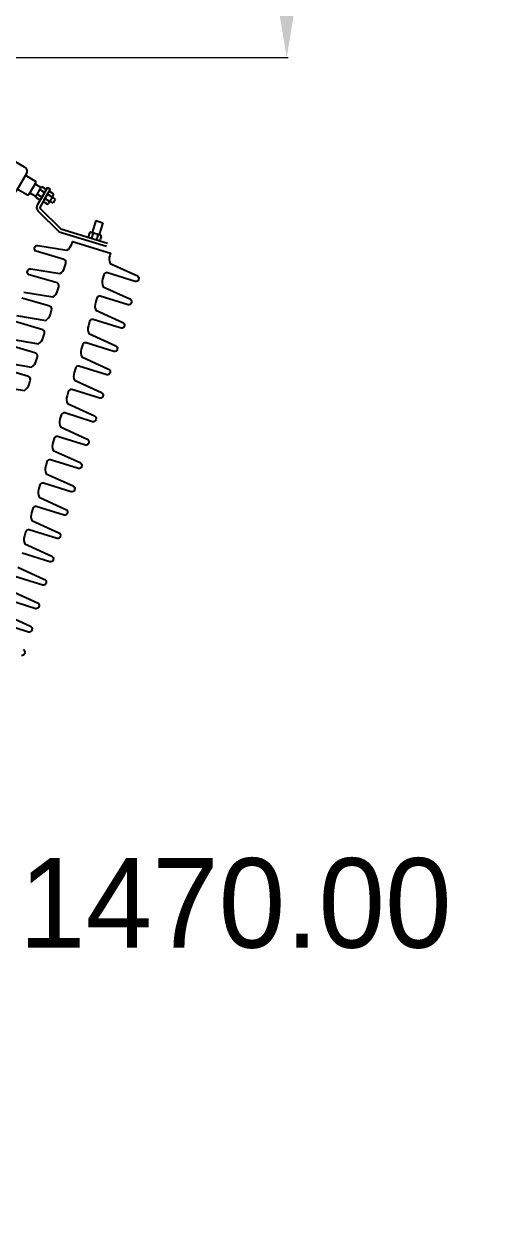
# Model space of a CAD drawing. Header units: centimetres. Extents: x 14 to 66415, y 14 to 43040.
# Drawn here: x 10613 to 11654, y 32418 to 35117 of the extents above; entities that cross this region are included whole.
import ezdxf

# ---------------------------------------------------------------- set-up
doc = ezdxf.new("R2010")
doc.units = ezdxf.units.CM
doc.header["$LTSCALE"] = 10
doc.header["$MEASUREMENT"] = 0
doc.layers.get('0').update_dxf_attribs({"linetype": 'CONTINUOUS'})
doc.layers.get('DEFPOINTS').update_dxf_attribs({"color": 2, "linetype": 'CONTINUOUS'})
for name, color, linetype in [('ACERO1', 144, 'CONTINUOUS'), ('DIMENCIONES', 252, 'CONTINUOUS'), ('TERMINALES', 250, 'CONTINUOUS')]:
    doc.layers.add(name, color=color, linetype=linetype)
doc.styles.get("Standard").update_dxf_attribs({"font": ''})
doc.styles.get('Standard').set_extended_font_data('Zurich Ex BT')
doc.dimstyles.get("Standard").update_dxf_attribs({"dimtxt": 200, "dimasz": 80, "dimexe": 3, "dimexo": 10, "dimgap": 0.09, "dimtad": 0, "dimtih": 1, "dimtoh": 1, "dimzin": 0, "dimdsep": 46, "dimtxsty": 'Standard', "dimcen": 0.09, "dimclrd": 256, "dimclre": 256, "dimclrt": 256, "dimadec": 0, "dimazin": 0, "dimtfac": 1, "dimtofl": 0, "dimtmove": 0, "dimatfit": 3, "dimfxl": 0, "dimtolj": 1, "dimtzin": 0, "dimlwd": 0, "dimlwe": 0, "dimarcsym": 0})

# ---------------------------------------------------------------- blocks, each defined once
blk = doc.blocks.new('*D224')
at = {"layer": 'ACERO1', "lineweight": 0}
blk.add_line((10574.75156716259, 30781.4743850301), (10638.26858016545, 30896.47815655237), dxfattribs=at)
for start, end in [(76.5365788752963, 89.47383130995485), (62.51648450144363, 75.45245779886243)]:
    blk.add_arc((9085.488825063838, 28085.0183643225), 3208.764488747363, start, end, dxfattribs=at)
at = {"layer": 'ACERO1'}
for points in [[(9114.999472518459, 31280.31428792535), (9114.911931234343, 31306.98081090144), (9034.956132948111, 31293.38492556105)], [(10572.61265775902, 30943.40434815528), (10560.01221668074, 30919.90243343022), (10636.81818139505, 30893.85206755791)]]:
    blk.add_solid(points, dxfattribs=at)
at = {"layer": 'DEFPOINTS', "color": 0}
for p in [(8905.02054839273, 39543.11331224097), (10128.77852310488, 31119.44024504502), (10569.91690459457, 30772.72075504858), (8856.042857159919, 27669.58397246381), (9455.020548392728, 4623.113312240981)]:
    blk.add_point(p, dxfattribs=at)
at = {"layer": 'ACERO1', "insert": (9862.022329161453, 31198.4032202727), "char_height": 25, "attachment_point": 5}
blk.add_mtext('\\A1;30°', dxfattribs=at)
blk = doc.blocks.new('CABEZA')
for p, q in [((-13.11034425570301, 9.631827519107901), (-13.11034425570324, 2.5)), ((-10.61034425570301, 12.1318275191079), (-8.139253060748388, 12.1318275191079)), ((-10.61034425570301, 0), (-8.139253060748388, 0)), ((-8.139253060748388, 12.13182751910836), (8.139253060747933, 12.13182751910745)), ((-8.139253060748388, -4.547473508864641e-13), (8.139253060747933, 4.547473508864641e-13)), ((-5.639253060748388, 9.631827519107901), (-5.639253060748388, 2.499999999999545)), ((5.63925306074816, 9.631827519107901), (5.639253060747933, 2.500000000000455)), ((8.139253060747933, 12.13182751910745), (10.61034425570301, 12.13182751910745)), ((8.139253060747933, 4.547473508864641e-13), (10.61034425570301, 4.547473508864641e-13)), ((13.11034425570301, 9.631827519107446), (13.11034425570324, 2.500000000000455))]:
    blk.add_line(p, q)
for centre, start, end in [((-10.61034425570301, 9.631827519107901), 90, 180), ((-10.61034425570301, 2.5), 180, 270), ((-8.139253060748388, 9.631827519107901), 1.323110747488823e-12, 90), ((-8.139253060748388, 2.5), 270, 359.9999999999987), ((-3.139253060748388, 9.631827519108356), 90, 180), ((-3.139253060748388, 2.499999999999545), 180, 270), ((3.13925306074816, 9.631827519107901), 1.323110747488823e-12, 90), ((3.13925306074816, 2.5), 270, 359.9999999999987), ((8.139253060747933, 9.631827519107446), 90, 180), ((8.139253060747933, 2.500000000000455), 180, 270), ((10.61034425570301, 9.631827519107446), 0, 90), ((10.61034425570301, 2.500000000000455), 270, 0)]:
    blk.add_arc(centre, 2.5, start, end)
blk = doc.blocks.new('*D225')
at = {"layer": 'DEFPOINTS', "color": 0}
for p in [(10350.39355621667, 33260.23850669932), (11820.39355621667, 33260.23850669932), (10350.39355621667, 33153.35793764003)]:
    blk.add_point(p, dxfattribs=at)
at = {"layer": 'DIMENCIONES', "lineweight": 0}
for p, q in [((10350.39355621667, 33250.23850669932), (10350.39355621667, 33150.35793764003)), ((11820.39355621667, 33250.23850669932), (11820.39355621667, 33150.35793764003)), ((10150.39355621667, 33153.35793764003), (9950.393556216673, 33153.35793764003)), ((12020.39355621667, 33153.35793764003), (12220.39355621667, 33153.35793764003))]:
    blk.add_line(p, q, dxfattribs=at)
at = {"layer": 'DIMENCIONES'}
for points in [[(10150.39355621667, 33186.69127097337), (10150.39355621667, 33120.02460430669), (10350.39355621667, 33153.35793764003)], [(12020.39355621667, 33186.69127097337), (12020.39355621667, 33120.02460430669), (11820.39355621667, 33153.35793764003)]]:
    blk.add_solid(points, dxfattribs=at)
at = {"layer": 'DIMENCIONES', "insert": (11085.39355621667, 33153.35793764003), "char_height": 200, "attachment_point": 5}
blk.add_mtext('\\A1;1470.00', dxfattribs=at)
blk = doc.blocks.new('*D226')
at = {"layer": 'DEFPOINTS', "color": 0}
for p in [(9134.084122275992, 35793.11331224097), (11200.17219731614, 35793.11331224097), (10485.35706864815, 35043.11331224097)]:
    blk.add_point(p, dxfattribs=at)
at = {"layer": 'DIMENCIONES', "lineweight": 0}
for p, q in [((9144.084122275992, 35793.11331224097), (11203.17219731614, 35793.11331224097)), ((11200.17219731614, 35593.11331224097), (11200.17219731614, 35519.89822749521)), ((11200.17219731614, 35243.11331224097), (11200.17219731614, 35316.32839698673)), ((10495.35706864815, 35043.11331224097), (11203.17219731614, 35043.11331224097))]:
    blk.add_line(p, q, dxfattribs=at)
at = {"layer": 'DIMENCIONES'}
for points in [[(11166.8388639828, 35593.11331224097), (11233.50553064947, 35593.11331224097), (11200.17219731614, 35793.11331224097)], [(11166.8388639828, 35243.11331224097), (11233.50553064947, 35243.11331224097), (11200.17219731614, 35043.11331224097)]]:
    blk.add_solid(points, dxfattribs=at)
at = {"layer": 'DIMENCIONES', "insert": (11200.17219731613, 35418.11331224097), "char_height": 200, "attachment_point": 5}
blk.add_mtext('\\A1;750.00', dxfattribs=at)
blk = doc.blocks.new('*D235')
at = {"layer": 'DEFPOINTS', "color": 0}
for p in [(10964.08412227599, 36543.11331224097), (11031.81035366195, 32243.11331224097), (14293.64821243571, 32243.11331224097)]:
    blk.add_point(p, dxfattribs=at)
at = {"layer": 'DIMENCIONES', "lineweight": 0}
for p, q in [((10974.08412227599, 36543.11331224097), (14296.64821243571, 36543.11331224097)), ((14293.64821243571, 36343.11331224097), (14293.64821243571, 34494.89822749521)), ((14293.64821243571, 32443.11331224097), (14293.64821243571, 34291.32839698673)), ((11041.81035366195, 32243.11331224097), (14296.64821243571, 32243.11331224097))]:
    blk.add_line(p, q, dxfattribs=at)
at = {"layer": 'DIMENCIONES'}
for points in [[(14260.31487910238, 36343.11331224097), (14326.98154576905, 36343.11331224097), (14293.64821243571, 36543.11331224097)], [(14260.31487910238, 32443.11331224097), (14326.98154576905, 32443.11331224097), (14293.64821243571, 32243.11331224097)]]:
    blk.add_solid(points, dxfattribs=at)
at = {"layer": 'DIMENCIONES', "insert": (14293.64821243571, 34393.11331224097), "char_height": 200, "attachment_point": 5}
blk.add_mtext('\\A1;4300.00', dxfattribs=at)

msp = doc.modelspace()

# ---------------------------------------------------------------- linework, layer by layer
at = {"layer": 'TERMINALES'}
for p, q in [((10639.56284591375, 34732.65965320628), (10626.53982828889, 34740.17849593954)), ((10650.94084407139, 34752.4276596908), (10637.94412572897, 34759.93131852803)), ((10665.51955889753, 34752.5044633705), (10671.80925052956, 34748.87310821323)), ((10670.92605523817, 34722.16909798641), (10678.09713856858, 34718.02887109494)), ((10675.94409022509, 34730.86058954672), (10683.1151735555, 34726.72036265525)), ((10683.1151735555, 34726.72036265525), (10678.09713856858, 34718.02887109494)), ((10773.37824138923, 34678.46595159783), (10765.33118701243, 34652.02724925497)), ((10773.37824138923, 34678.46595159783), (10789.25940523815, 34673.63225789341)), ((10789.25940523815, 34673.63225789341), (10781.21235086728, 34647.19355555055))]:
    msp.add_line(p, q, dxfattribs=at)
for points in [[(10597.31222310214, 34746.36863812026), (10597.2152687987, 34746.20070834331, -0.4142135623731054), (10580.85812426434, 34741.81782467473), (10558.93943929282, 34754.47258334163), (10591.76488841727, 34811.32792899916), (10613.6835733832, 34798.67317033226, -0.414213562373095), (10618.06645705766, 34782.31602579755), (10617.96950275387, 34782.14809602061), (10597.31222310214, 34746.36863812026, -0.4142135623731903), (10601.56410029699, 34747.5079251812), (10620.77405012498, 34736.41705547932, 0.4142135623731947), (10625.02592731413, 34737.55634254027), (10639.45802669768, 34762.55347192746, 0.4142135623731387), (10638.31873963407, 34766.8053491231), (10619.10878981167, 34777.89621882497, -0.414213562373095), (10617.96950275387, 34782.14809602061)], [(10665.51955889753, 34752.5044633705), (10642.65400275, 34712.90015838029, 0.3419585923961854), (10644.36897374858, 34700.31051132064), (10691.89531099511, 34653.62974818177), (10797.23060591106, 34621.56921680878)], [(10671.80925052956, 34748.87310821323), (10648.94369438203, 34709.26880322302, 0.3419585923963343), (10649.4581856826, 34705.49190910511), (10695.71389880526, 34660.05916353512), (10799.34534690884, 34628.51722599378)], [(10612.4556831732, 34518.66677432998), (10677.42227284313, 34507.96386489303, 0.2010768075294344), (10687.92726096191, 34521.62510746952), (10690.7466599085, 34530.88827957698, 0.3760080610921219), (10686.95646107075, 34539.28856495004), (10624.3658706033, 34557.79785081315, -0.3760080610922978), (10620.8234694468, 34565.6489377567), (10621.02652049734, 34566.31606464558, -0.3760080610920716), (10628.3422509557, 34570.86230045046), (10693.30884062563, 34560.15939101351, 0.2010768075294344), (10703.81382874405, 34573.82063359), (10706.63322769682, 34583.08380569761, 0.3760080610921219), (10702.84302885324, 34591.48409107052), (10640.25243838545, 34609.99337693378, -0.3760080610922978), (10636.71003722929, 34617.84446387719), (10636.91308827983, 34618.51159076607, -0.3760080610920716), (10644.22881874401, 34623.05782657095), (10709.19540840812, 34612.35491713414, 0.2010768075294344), (10719.70039652655, 34626.01615971049), (10721.36992308387, 34631.50141103943), (10806.28374822746, 34605.65649023491), (10804.61422167596, 34600.17123890597, 0.2010768075294152), (10805.72691208177, 34582.97396458285), (10865.63999411726, 34555.66768976925, -0.3760080610920715), (10869.18239527341, 34547.81660282584), (10868.97934422299, 34547.14947593697, -0.3760080610922364), (10861.66361375904, 34542.60324013208), (10799.37453252688, 34562.10313851923, 0.3760080610921219), (10791.54705284041, 34557.23888489294), (10788.72765388765, 34547.97571278548, 0.2010768075294152), (10789.84034429357, 34530.77843846222), (10849.75342633488, 34503.47216364877, -0.3760080610920715), (10853.29582749103, 34495.62107670536), (10853.09277643479, 34494.95394981648, -0.3760080610922364), (10845.77704597666, 34490.4077140116), (10783.48796474451, 34509.90761239875, 0.3760080610921219), (10775.6604850521, 34505.04335877245), (10772.8410861055, 34495.780186665, 0.2010768075294152), (10773.95377651142, 34478.58291234174), (10833.86685855273, 34451.27663752828, -0.3760080610920715), (10837.40925970889, 34443.42555058487), (10837.20620865264, 34442.758423696, -0.3760080610922364), (10829.89047819428, 34438.21218789111), (10767.60139695631, 34457.71208627812, 0.3760080610921219), (10759.77391726972, 34452.84783265197), (10756.9545183173, 34443.58466054451, 0.2010768075294152), (10758.06720872904, 34426.38738622125), (10817.98029077036, 34399.0811114078, -0.3760080610920715), (10821.52269192651, 34391.23002446438), (10821.31964087015, 34390.56289757551, -0.3760080610922364), (10814.00391041214, 34386.01666177048), (10751.71482917416, 34405.51656015763, 0.3760080610921219), (10743.88734948757, 34400.65230653148), (10741.06795053493, 34391.38913442388, 0.2010768075294152), (10742.18064094655, 34374.19186010076), (10802.09372298204, 34346.88558528731, -0.3760080610920715), (10805.6361241382, 34339.0344983439), (10805.43307308765, 34338.36737145502, -0.3760080610922364), (10798.11734262964, 34333.82113565), (10735.82826139167, 34353.32103403714, 0.3760080610921219), (10728.0007817052, 34348.456780411), (10725.18138275243, 34339.19360830339, 0.2010768075294152), (10726.29407316406, 34321.99633398013), (10786.20715519955, 34294.69005916668, -0.3760080610920715), (10789.7495563557, 34286.83897222327), (10789.54650530528, 34286.17184533439, -0.3760080610922364), (10782.23077484133, 34281.62560952951), (10719.94169360917, 34301.12550791666, 0.3760080610921219), (10712.1142139227, 34296.26125429051), (10709.29481496994, 34286.99808218291, 0.2010768075294152), (10710.40750537609, 34269.80080785965), (10770.32058741717, 34242.49453304619, -0.3760080610920715), (10773.86298857356, 34234.64344610278), (10773.65993751731, 34233.97631921391, -0.3760080610922364), (10766.34420705895, 34229.43008340902), (10704.0551258268, 34248.92998179617, 0.3760080610921219), (10696.22764613439, 34244.06572816988), (10693.40824718779, 34234.80255606242, 0.2010768075294152), (10694.52093759371, 34217.60528173916), (10754.4340196292, 34190.29900692571, -0.3760080610920715), (10757.97642079118, 34182.4479199823), (10757.77336973493, 34181.78079309342, -0.3760080610922364), (10750.45763927657, 34177.23455728854), (10688.1685580386, 34196.73445567554, 0.3760080610921219), (10680.34107835201, 34191.87020204939), (10677.52167939959, 34182.60702994194, 0.2010768075294152), (10678.63436981133, 34165.40975561868), (10738.54745185265, 34138.10348080522, -0.3760080610920715), (10742.0898530088, 34130.25239386181), (10741.88680195244, 34129.58526697294, -0.3760080610922364), (10734.57107149443, 34125.03903116791), (10672.28199025645, 34144.53892955506, 0.3760080610921219), (10664.45451056986, 34139.67467592891), (10661.63511161722, 34130.41150382131, 0.2010768075294152), (10662.74780202884, 34113.21422949819), (10722.66088406433, 34085.90795468459, -0.3760080610920715), (10726.20328522049, 34078.05686774132), (10726.00023416994, 34077.38974085245, -0.3760080610922364), (10718.68450371193, 34072.84350504742), (10656.39542246814, 34092.34340343457, 0.3760080610921219), (10648.56794278749, 34087.47914980842), (10645.74854383472, 34078.21597770082, 0.2010768075294152), (10646.86123424635, 34061.0187033777), (10706.77431628184, 34033.7124285641, -0.3760080610920715), (10710.31671743799, 34025.86134162069), (10710.1136663878, 34025.19421473182, -0.3760080610922364), (10702.79793592362, 34020.64797892694), (10640.50885469146, 34040.14787731408, 0.3760080610921219), (10632.68137499917, 34035.28362368779), (10629.86197605258, 34026.02045158033, 0.2010768075294152), (10630.97466645838, 34008.82317725707), (10690.88774849387, 33981.51690244362, -0.3760080610920715), (10694.43014965003, 33973.66581550021), (10694.2270985996, 33972.99868861133, -0.3760080610922364), (10686.91136814124, 33968.45245280645), (10624.62228690326, 33987.9523511936, 0.3760080610921219), (10616.79480721668, 33983.08809756731), (10613.97540827008, 33973.82492545985, 0.2010768075294152), (10615.088098676, 33956.62765113659), (10675.00118071149, 33929.32137632313, -0.3760080610920715), (10678.54358186765, 33921.47028937972), (10678.34053081722, 33920.80316249085, -0.3760080610922364), (10671.0248003591, 33916.25692668596), (10608.73571912112, 33935.75682507297, 0.3760080610921219)], [(10596.56911539083, 34466.47124820935), (10661.53570505517, 34455.76833877254, 0.2010768075294344), (10672.04069317371, 34469.42958134903), (10674.86009212612, 34478.69275345649, 0.3760080610921219), (10671.06989328825, 34487.09303882941), (10608.47930281499, 34505.60232469266, -0.3760080610922978)], [(10580.68254760845, 34414.27572208886), (10645.64913727279, 34403.57281265206, 0.2010768075294344), (10656.15412539133, 34417.2340552284), (10658.97352434398, 34426.497227336, 0.3760080610921219), (10655.18332550587, 34434.89751270892), (10592.59273503261, 34453.40679857218, -0.3760080610922978)], [(10564.7959798263, 34362.08019596837), (10629.76256949041, 34351.37728653157, 0.2010768075294344), (10640.26755760884, 34365.03852910791), (10643.08695655578, 34374.30170121552, 0.3760080610921219), (10639.29675771768, 34382.70198658844), (10576.70616725023, 34401.21127245169, -0.3760080610922978)], [(10548.90941203799, 34309.88466984789), (10613.87600170792, 34299.18176041094, 0.2010768075294344), (10624.38098982052, 34312.84300298743), (10627.20038877911, 34322.10617509503, 0.3760080610921219), (10623.41018993553, 34330.50646046795), (10560.81959946774, 34349.01574633121, -0.3760080610922978)], [(10599.2015308878, 33904.4321250161), (10659.11461292912, 33877.12585020265, -0.3760080610920715), (10662.65701408527, 33869.27476325924), (10662.45396302891, 33868.60763637036, -0.3760080610922364), (10655.1382325709, 33864.06140056548), (10592.84915133874, 33883.56129895248, 0.3760080610921219)], [(10583.31496311113, 33852.23659889562), (10643.22804514662, 33824.93032408216, -0.3760080610920715), (10646.77044630278, 33817.07923713875), (10646.56739525223, 33816.41211024988, -0.3760080610922364), (10639.25166479422, 33811.86587444485), (10576.96258355043, 33831.365772832, 0.3760080610921219)], [(10567.42839532316, 33800.04107277513), (10627.34147736413, 33772.73479796153, -0.3760080610920715), (10630.88387852063, 33764.88371101812), (10630.68082746427, 33764.21658412924, -0.3760080610922364), (10623.36509700591, 33759.67034832436), (10561.07601576793, 33779.17024671151, 0.3760080610921219)], [(10611.45490957616, 33720.53927184104, -0.3760080610920715), (10614.99731073232, 33712.68818489763), (10614.79425968189, 33712.02105800876, -0.3760080610922364), (10607.47852922353, 33707.47482220388)]]:
    msp.add_lwpolyline(points, format="xyb", dxfattribs=at)

# ---------------------------------------------------------------- block references
at = {"layer": 'TERMINALES', "yscale": 1.037530044995947, "zscale": 1.037530044928992}
for p, xscale, rotation in [((10645.23869535729, 34742.5512483967), 1.03753004325562, 240.0000001625746), ((10662.4291661366, 34732.62632546386), 1.03753004325562, 240.0000001625746), ((10769.60667279811, 34637.56868111239), 1.037530042768342, 343.0715094972682)]:
    msp.add_blockref('CABEZA', p, dxfattribs=dict(at, xscale=xscale, rotation=rotation))

# ---------------------------------------------------------------- dimensions: what is measured, and where the dimension line sits
at = {"layer": 'ACERO1'}
dim = msp.add_angular_dim_2l(base=(10128.77852310488, 31119.44024504502), line1=((10569.91690459457, 30772.72075504858), (8856.042857159919, 27669.58397246381)), line2=((8905.020548392728, 39543.11331224097), (9455.020548392728, 4623.113312240981)), dimstyle='Standard', override={"dimtxt": 25}, dxfattribs=at)
dim.commit()
dim.dimension.update_dxf_attribs({"geometry": '*D224', "text_midpoint": (9862.022329161453, 31198.40322027271)})
at = {"layer": 'DIMENCIONES'}
dim = msp.add_linear_dim(base=(14293.64821243571, 32243.11331224097), p1=(10964.08412227599, 36543.11331224097), p2=(11031.81035366195, 32243.11331224097), angle=90, dimstyle='Standard', override={"dimtxt": 200, "dimasz": 200}, dxfattribs=at)
dim.commit()
dim.dimension.update_dxf_attribs({"geometry": '*D235', "text_midpoint": (14293.64821243571, 34393.11331224097)})
dim = msp.add_linear_dim(base=(11200.17219731614, 35793.11331224097), p1=(10485.35706864815, 35043.11331224097), p2=(9134.084122275992, 35793.11331224097), angle=90, dimstyle='Standard', override={"dimtxt": 200, "dimasz": 200}, dxfattribs=at)
dim.commit()
dim.dimension.update_dxf_attribs({"geometry": '*D226', "text_midpoint": (11200.17219731613, 35418.11331224097), "dimtype": 160})
dim = msp.add_linear_dim(base=(10350.39355621667, 33153.35793764003), p1=(11820.39355621667, 33260.23850669932), p2=(10350.39355621667, 33260.23850669932), dimstyle='Standard', override={"dimtxt": 200, "dimasz": 200}, dxfattribs=at)
dim.commit()
dim.dimension.update_dxf_attribs({"geometry": '*D225', "text_midpoint": (11085.39355621667, 33153.35793764003), "dimtype": 160})

doc.saveas('drawing.dxf')
